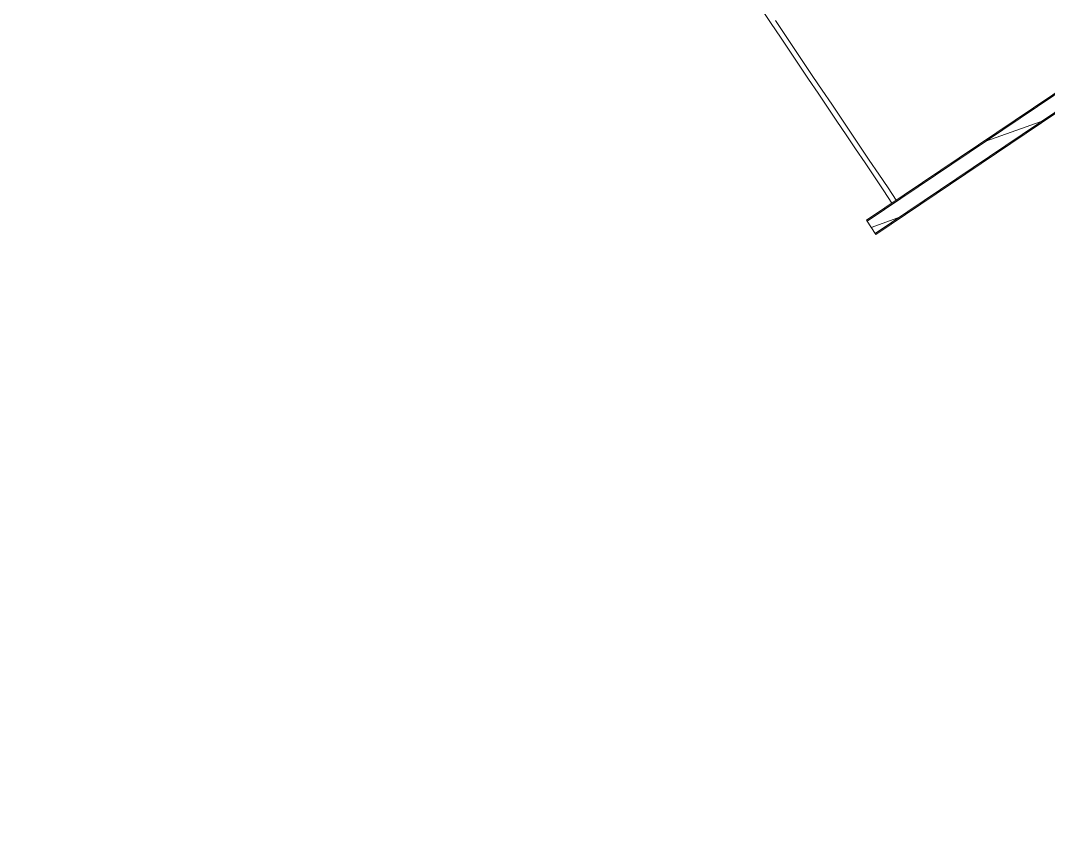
# Model space of a CAD drawing. Header units: metres. Extents: x 286532 to 329498, y 7396783 to 7466136.
# Drawn here: x 325549.64 to 325561.71, y 7397701.56 to 7397711.22 of the extents above; entities that cross this region are included whole.
import ezdxf

# ---------------------------------------------------------------- set-up
doc = ezdxf.new("R2010")
doc.units = ezdxf.units.M
doc.header["$LTSCALE"] = 10
doc.layers.get('0').update_dxf_attribs({"color": 255})
doc.layers.add('_  ARQ-AUX-001', color=1, linetype='Continuous', lineweight=5)
doc.layers.add('_AUXILIAR', color=7, linetype='Continuous', lineweight=30)

# ---------------------------------------------------------------- blocks, each defined once
blk = doc.blocks.new('ESTACAODRONE')
at = {"layer": '_  ARQ-AUX-001'}
for p, q in [((-35.193, -105.455), (-54.169, -117.953)), ((-54.161, -117.966), (-35.175, -105.461)), ((-54.067, -118.108), (-34.971, -105.53)), ((-54.059, -118.12), (-34.953, -105.537)), ((-55.372, -115.467), (-55.264, -115.632)), ((-55.264, -115.632), (-55.155, -115.796)), ((-55.105, -115.763), (-55.214, -115.599)), ((-54.997, -115.928), (-55.105, -115.763)), ((-55.155, -115.796), (-55.047, -115.961)), ((-55.047, -115.961), (-54.938, -116.126)), ((-54.888, -116.093), (-54.997, -115.928)), ((-54.938, -116.126), (-54.83, -116.291)), ((-54.779, -116.258), (-54.888, -116.093)), ((-54.83, -116.291), (-54.721, -116.456)), ((-54.671, -116.423), (-54.779, -116.258)), ((-54.721, -116.456), (-54.612, -116.621)), ((-54.562, -116.588), (-54.671, -116.423)), ((-54.454, -116.752), (-54.562, -116.588)), ((-54.612, -116.621), (-54.504, -116.785)), ((-54.504, -116.785), (-54.395, -116.95)), ((-54.345, -116.917), (-54.454, -116.752)), ((-52.756, -117.04), (-52.104, -116.815)), ((-54.395, -116.95), (-54.287, -117.115)), ((-54.237, -117.082), (-54.345, -116.917)), ((-54.128, -117.247), (-54.237, -117.082)), ((-54.287, -117.115), (-54.178, -117.28)), ((-54.178, -117.28), (-54.07, -117.445)), ((-54.019, -117.412), (-54.128, -117.247)), ((-54.07, -117.445), (-53.961, -117.61)), ((-53.911, -117.577), (-54.019, -117.412)), ((-53.816, -117.721), (-53.911, -117.577)), ((-53.961, -117.61), (-53.866, -117.754)), ((-54.113, -118.039), (-53.798, -117.93)), ((-54.169, -117.953), (-54.161, -117.966)), ((-54.161, -117.966), (-54.067, -118.108)), ((-54.067, -118.108), (-54.059, -118.12))]:
    blk.add_line(p, q, dxfattribs=at)

msp = doc.modelspace()

# ---------------------------------------------------------------- hatches: boundary and pattern name
at = {"true_color": 0xc7c8ca, "transparency": 33554585}
h = msp.add_hatch(color=9, dxfattribs=at)
h.dxf.hatch_style = 1
edge = h.paths.add_edge_path(flags=17)
edge.add_line((325790.074, 7397734.678), (325785.932, 7397725.912))
edge.add_line((325785.932, 7397725.912), (325782.709, 7397727.435))
edge.add_arc((324589.459, 7398283.744), 1316.558, 334.285771, 335.004426, ccw=False)
edge.add_arc((325750.667, 7397737.45), 35.291, 298.576, 315.0391, ccw=False)
edge.add_arc((325664.991, 7397898.481), 217.694, 294.35072, 298.10593, ccw=False)
edge.add_arc((325750.419, 7397711.129), 11.8, 244.6772, 291.536, ccw=False)
edge.add_line((325745.372, 7397700.463), (325626.659, 7397756.517))
edge.add_arc((325641.467, 7397780.806), 28.447, 197.5252, 238.6327, ccw=False)
edge.add_line((325614.34, 7397772.24), (325596.361, 7397822.673))
edge.add_line((325596.361, 7397822.673), (325593.746, 7397821.736))
edge.add_line((325593.746, 7397821.736), (325590.595, 7397830.529))
edge.add_line((325590.595, 7397830.529), (325583.062, 7397827.835))
edge.add_line((325583.062, 7397827.835), (325598.287, 7397780.985))
edge.add_arc((325581.631, 7397777.612), 16.994, -27.4093, 11.4468, ccw=False)
edge.add_line((325596.717, 7397769.789), (325590.092, 7397755.765))
edge.add_arc((325564.48, 7397765.98), 27.574, 298.0712, 338.2544, ccw=False)
edge.add_line((325577.455, 7397741.65), (325549.642, 7397730.904))
edge.add_line((325549.642, 7397730.904), (325552.333, 7397723.353))
edge.add_line((325552.333, 7397723.353), (325559.066, 7397725.765))
edge.add_line((325559.066, 7397725.765), (325560.084, 7397722.91))
edge.add_line((325560.084, 7397722.91), (325575.909, 7397728.58))
edge.add_line((325575.909, 7397728.58), (325592.006, 7397734.348))
edge.add_arc((325596.436, 7397717.203), 17.709, 63.7148, 104.4879, ccw=False)
edge.add_line((325604.278, 7397733.08), (325751.273, 7397663.679))
edge.add_arc((325737.024, 7397635.138), 31.901, 40.3337, 63.469, ccw=False)
edge.add_line((325761.341, 7397655.785), (325777.453, 7397632.456))
edge.add_line((325777.453, 7397632.456), (325786.459, 7397638.675))
edge.add_line((325786.459, 7397638.675), (325772.038, 7397659.428))
edge.add_arc((325786.19, 7397669.263), 17.234, 162.6633, 214.7953, ccw=False)
edge.add_arc((326382.672, 7397402.318), 670.607, 154.260697, 156.063624, ccw=False)
edge.add_arc((328387.63, 7396464.678), 2883.946, 154.511481, 154.77925, ccw=False)
edge.add_arc((324538.143, 7398302.986), 1381.958, 334.393847, 335.132057)
edge.add_line((325791.966, 7397721.833), (325796.581, 7397731.603))
edge.add_line((325796.581, 7397731.603), (325790.074, 7397734.678))
edge = h.paths.add_edge_path(flags=17)
edge.add_line((325790.074, 7397734.678), (325785.932, 7397725.912))
edge.add_line((325796.581, 7397731.603), (325790.074, 7397734.678))
edge.add_line((325791.966, 7397721.833), (325796.581, 7397731.603))
edge.add_arc((324538.143, 7398302.986), 1381.958, 334.393847, 335.132057)
edge.add_arc((328387.63, 7396464.678), 2883.946, 154.511481, 154.77925)
edge.add_arc((326382.672, 7397402.318), 670.607, 154.260697, 156.063624)
edge.add_arc((325786.19, 7397669.263), 17.234, 162.6633, 214.7953)
edge.add_line((325786.459, 7397638.675), (325772.038, 7397659.428))
edge.add_line((325777.453, 7397632.456), (325786.459, 7397638.675))
edge.add_line((325761.341, 7397655.785), (325777.453, 7397632.456))
edge.add_arc((325737.024, 7397635.138), 31.901, 40.3337, 63.469)
edge.add_line((325604.278, 7397733.08), (325751.273, 7397663.679))
edge.add_arc((325596.436, 7397717.203), 17.709, 63.7148, 104.4879)
edge.add_line((325575.909, 7397728.58), (325592.006, 7397734.348))
edge.add_line((325560.084, 7397722.91), (325575.909, 7397728.58))
edge.add_line((325559.066, 7397725.765), (325560.084, 7397722.91))
edge.add_line((325552.333, 7397723.353), (325559.066, 7397725.765))
edge.add_line((325549.642, 7397730.904), (325552.333, 7397723.353))
edge.add_line((325577.455, 7397741.65), (325549.642, 7397730.904))
edge.add_arc((325564.48, 7397765.98), 27.574, 298.0712, 338.2544)
edge.add_line((325596.717, 7397769.789), (325590.092, 7397755.765))
edge.add_arc((325581.631, 7397777.612), 16.994, 332.5907, 371.4468)
edge.add_line((325583.062, 7397827.835), (325598.287, 7397780.985))
edge.add_line((325590.595, 7397830.529), (325583.062, 7397827.835))
edge.add_line((325593.746, 7397821.736), (325590.595, 7397830.529))
edge.add_line((325596.361, 7397822.673), (325593.746, 7397821.736))
edge.add_line((325614.34, 7397772.24), (325596.361, 7397822.673))
edge.add_arc((325641.467, 7397780.806), 28.447, 197.5252, 238.6327)
edge.add_line((325745.372, 7397700.463), (325626.659, 7397756.517))
edge.add_arc((325750.419, 7397711.129), 11.8, 244.6772, 291.536)
edge.add_arc((325664.991, 7397898.481), 217.694, 294.35072, 298.10593)
edge.add_arc((325750.667, 7397737.45), 35.291, 298.576, 315.0391)
edge.add_arc((324589.459, 7398283.744), 1316.558, 334.285771, 335.004426)
edge.add_line((325785.932, 7397725.912), (325782.709, 7397727.435))
h.paths.add_polyline_path([(325796.581, 7397731.603), (325790.074, 7397734.678)], flags=0)

# ---------------------------------------------------------------- block references
at = {"layer": '_AUXILIAR', "rotation": 0.5795468206332073}
msp.add_blockref('ESTACAODRONE', (325612.548, 7397827.374), dxfattribs=at)

doc.saveas('drawing.dxf')
